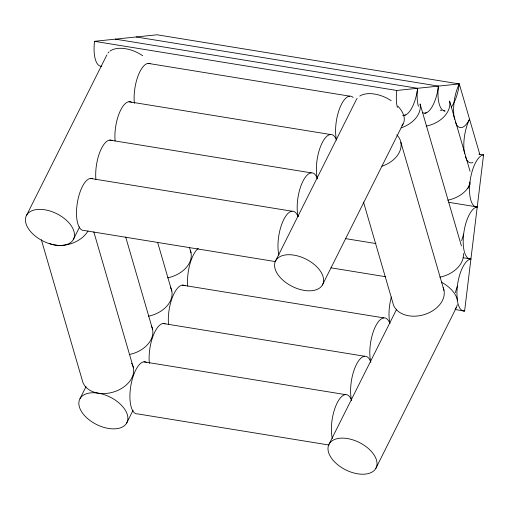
<?xml version="1.0" encoding="UTF-8"?>
<svg xmlns="http://www.w3.org/2000/svg" width="509" height="509" viewBox="0 0 509 509"><rect width="100%" height="100%" fill="white"/><g stroke="black" fill="none" stroke-linecap="round" stroke-linejoin="round"><path stroke-width="0.76" d="M479.828 154.469L459.283 83.934L396.753 90.468L396.288 97.168L396.568 103.34L397.357 107.456M478.842 154.132L483.55 154.895A26.341 10.167 -80.8 0 0 469.972 182.012A26.341 10.167 -80.8 0 0 477.232 206.953A26.341 10.167 -80.8 0 0 463.654 234.07A26.341 10.167 -80.8 0 0 470.914 259.011A26.341 10.167 -80.8 0 0 457.336 286.128L456.872 292.828L457.324 300.475M455.18 309.536L464.602 311.069L483.55 154.895M375.846 468.369A26.341 15.295 26.6 0 0 347.373 438.542A26.341 15.295 26.6 0 0 334.305 461.612A26.341 15.295 26.6 0 0 375.846 468.369L456.509 307.296L457.279 304.719M467.924 188.553L468.834 185.645M469.514 183.469L469.972 182.012M461.612 240.611L463.654 234.07M455.294 292.669L457.336 286.128M26.608 215.218L106.915 54.851M73.29 239.612A26.341 15.295 26.6 0 0 44.811 209.778A26.341 15.295 26.6 0 0 31.743 232.855A26.341 15.295 26.6 0 0 73.29 239.612L79.684 226.836M80.021 398.623L86.059 386.56M126.703 423.011A26.341 15.295 26.6 0 0 98.224 393.183A26.341 15.295 26.6 0 0 85.156 416.254A26.341 15.295 26.6 0 0 126.703 423.011L133.097 410.241M275.751 260.576L356.415 99.503A26.341 15.295 26.6 0 1 357.159 98.39M322.432 284.964A26.341 15.295 26.6 0 0 293.96 255.136A26.341 15.295 26.6 0 0 280.892 278.213A26.341 15.295 26.6 0 0 322.432 284.964L403.096 123.891M329.17 443.975L396.683 309.16M455.269 308.664L456.509 307.296M404.012 115.409L405.488 114.926M422.266 112.623L424.856 113.227L426.332 112.75M101.794 66.259A26.341 10.167 -80.8 0 1 94.528 41.318L157.058 34.784L459.283 83.934A26.341 10.167 -80.8 0 0 453.996 102.659L453.532 109.352L453.812 115.524L454.531 119.252M136.215 36.96L438.44 86.11A26.341 10.167 -80.8 0 0 445.031 111.064M115.371 39.142L417.596 88.292A26.341 10.167 -80.8 0 0 418.417 106.375M94.528 41.318L396.753 90.468M440.209 110.154L441.774 110.408M443.345 110.669L444.917 110.924M148.151 63.39L349.632 96.15M128.942 101.736L330.424 134.503M109.74 140.09L311.222 172.856M448.976 202.359L477.232 206.953M90.538 178.443L292.02 211.21M345.318 238.587L375.935 243.563M463.069 257.739L470.914 259.011M330.92 267.823L385.797 276.75M275.509 261.607L84.22 230.501A26.341 10.167 -80.8 0 1 77.317 203.002A26.341 10.167 -80.8 0 1 92.511 178.729M182.362 285.142L383.843 317.909M163.154 323.495L364.635 356.255M143.952 361.842L345.433 394.609M328.922 445.012L137.634 413.9A26.341 10.167 -80.8 0 1 130.87 385.555A26.341 10.167 -80.8 0 1 146.541 362.446M455.364 122.045L456.471 124.654A26.341 10.167 -80.8 0 0 469.553 119.201A26.341 10.167 -80.8 0 0 464.087 150.791L464.66 153.775M465.366 156.664L466.74 159.921A26.341 10.167 -80.8 0 0 472.918 162.498M470.055 171.304L449.593 101.03A26.341 18.884 -16.2 0 1 426.211 126.124M461.434 245.987L420.065 103.944A26.341 18.884 -16.2 0 1 401.111 127.867M400.863 142.297L444.001 290.429M363.502 202.06L392.859 302.849A26.341 18.884 -16.2 0 0 424.01 314.677A26.341 18.884 -16.2 0 0 443.167 287.731M189.463 247.399L191.015 252.744M157.58 242.227L171.813 291.097M125.698 237.054L152.605 329.444M93.815 231.881L133.403 367.797M41.337 239.72L82.254 380.217A26.341 18.884 -16.2 0 0 114.811 391.593A26.341 18.884 -16.2 0 0 131.577 363.203M87.993 231.016A26.341 18.884 -16.2 0 1 49.201 243.385M170.35 287.114A26.341 18.884 -16.2 0 1 148.431 316.191M190.442 250.708A26.341 18.884 -16.2 0 1 167.633 277.838M278.9 255.047A26.341 10.167 -80.8 0 1 283.666 219.723A26.341 10.167 -80.8 0 1 297.975 216.599M298.102 216.694A26.341 10.167 -80.8 0 1 303.078 180.949A26.341 10.167 -80.8 0 1 317.431 178.964M95.902 179.353A26.341 10.167 -80.8 0 1 100.381 150.791A26.341 10.167 -80.8 0 1 112.33 140.694M317.311 178.341A26.341 10.167 -80.8 0 1 322.07 143.016A26.341 10.167 -80.8 0 1 336.385 139.899M115.11 141.006A26.341 10.167 -80.8 0 1 119.583 112.444A26.341 10.167 -80.8 0 1 131.532 102.341M134.389 103.372A26.341 10.167 -80.8 0 1 138.359 75.135A26.341 10.167 -80.8 0 1 150.123 63.676M336.513 139.994A26.341 10.167 -80.8 0 1 339.77 108.093A26.341 10.167 -80.8 0 1 353.157 97.493M168.524 324.405A26.341 10.167 -80.8 0 1 173.003 295.844A26.341 10.167 -80.8 0 1 184.952 285.746M187.726 286.058A26.341 10.167 -80.8 0 1 198.287 248.322M149.392 363.477A26.341 10.167 -80.8 0 1 153.368 335.24A26.341 10.167 -80.8 0 1 165.132 323.781M417.596 88.292A26.341 10.167 -80.8 0 1 402.683 115.327M438.44 86.11A26.341 10.167 -80.8 0 1 424.856 113.227M459.283 83.934A26.341 10.167 -80.8 0 1 451.337 107.017M370.724 361.746A26.341 10.167 -80.8 0 1 375.489 326.422A26.341 10.167 -80.8 0 1 389.799 323.298M332.313 438.446A26.341 10.167 -80.8 0 1 337.289 402.708A26.341 10.167 -80.8 0 1 351.643 400.717M389.926 323.393A26.341 10.167 -80.8 0 1 391.37 296.989M351.522 400.093A26.341 10.167 -80.8 0 1 356.491 364.355A26.341 10.167 -80.8 0 1 370.851 362.363M397.962 106.254A26.341 15.295 26.6 0 1 401.913 125.526M359.761 96.061A26.341 15.295 26.6 0 1 391.243 100.699M441.386 282.132A26.341 15.295 26.6 0 1 457.152 298.999A26.341 10.167 -80.8 0 0 464.602 311.069M396.727 134.853A26.341 18.884 -16.2 0 1 381.909 166.22M463.413 253.476A26.341 18.884 -16.2 0 1 439.827 277.176M470.221 183.768A26.341 18.884 -16.2 0 1 447.78 200.19M108.01 53.031A26.341 15.295 26.6 0 1 108.932 52.013M110.014 51.11A26.341 15.295 26.6 0 1 142.724 55.761M151.472 326.097A26.341 18.884 -16.2 0 1 129.222 354.544"/></g></svg>
